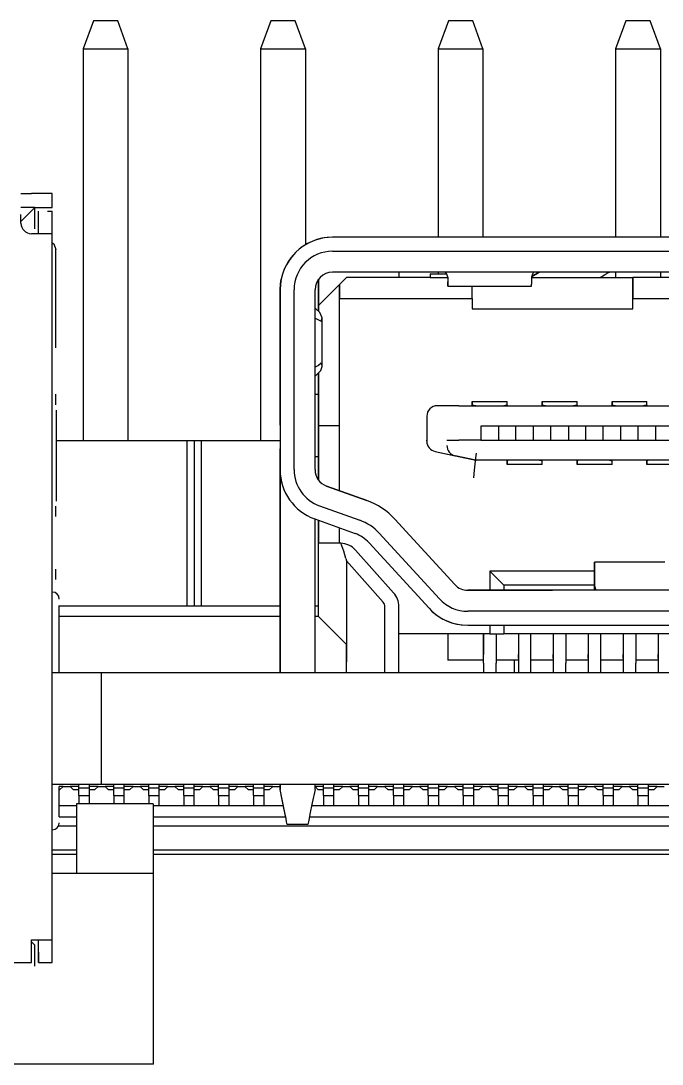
# Model space of a CAD drawing. Header units: millimetres. Extents: x 2 to 1109, y 2 to 430.
# Drawn here: x 108.17 to 117.34, y 390.78 to 405.7 of the extents above; entities that cross this region are included whole.
import ezdxf

# ---------------------------------------------------------------- set-up
doc = ezdxf.new("R2010")
doc.units = ezdxf.units.MM
doc.header["$LTSCALE"] = 0.5
doc.layers.add('几何体', color=7, linetype='Continuous')

msp = doc.modelspace()

# ---------------------------------------------------------------- linework, layer by layer
at = {"layer": '几何体'}
for p, q in [((109.203, 405.701), (109.057, 405.301)), ((109.552, 405.701), (109.203, 405.701)), ((109.697, 405.301), (109.552, 405.701)), ((111.743, 405.701), (111.597, 405.301)), ((112.092, 405.701), (111.743, 405.701)), ((112.237, 405.301), (112.092, 405.701)), ((114.283, 405.701), (114.137, 405.301)), ((114.632, 405.701), (114.283, 405.701)), ((114.777, 405.301), (114.632, 405.701)), ((116.823, 405.701), (116.677, 405.301)), ((117.172, 405.701), (116.823, 405.701)), ((117.317, 405.301), (117.172, 405.701)), ((109.057, 405.301), (109.697, 405.301)), ((109.057, 405.301), (109.057, 399.701)), ((109.697, 405.301), (109.697, 399.701)), ((111.597, 405.301), (112.237, 405.301)), ((111.597, 405.301), (111.597, 399.701)), ((112.237, 405.301), (112.237, 402.499)), ((114.137, 405.301), (114.777, 405.301)), ((114.137, 405.301), (114.137, 402.606)), ((114.777, 405.301), (114.777, 402.606)), ((116.677, 405.301), (117.317, 405.301)), ((116.677, 405.301), (116.677, 402.606)), ((117.317, 405.301), (117.317, 402.606)), ((108.166, 403.231), (108.316, 403.231)), ((108.466, 403.231), (108.316, 403.231)), ((108.616, 403.231), (108.466, 403.231)), ((108.616, 403.031), (108.616, 403.231)), ((108.166, 402.831), (108.366, 403.031)), ((108.208, 403.031), (108.166, 403.031)), ((108.166, 402.806), (108.166, 402.931)), ((108.366, 403.031), (108.208, 403.031)), ((108.366, 402.726), (108.366, 403.031)), ((108.366, 403.031), (108.466, 403.031)), ((108.416, 402.831), (108.416, 402.981)), ((108.466, 403.031), (108.616, 403.031)), ((108.546, 402.981), (108.616, 402.981)), ((108.616, 402.831), (108.616, 402.981)), ((108.416, 402.806), (108.416, 402.831)), ((108.416, 402.656), (108.416, 402.806)), ((108.616, 402.806), (108.616, 402.831)), ((108.616, 402.656), (108.616, 402.806)), ((108.616, 402.656), (108.316, 402.656)), ((108.616, 392.556), (108.616, 402.656)), ((126.125, 402.606), (112.625, 402.606)), ((108.666, 401.154), (108.666, 402.432)), ((112.625, 402.406), (126.125, 402.406)), ((112.825, 402.031), (112.425, 401.631)), ((126.125, 402.106), (112.625, 402.106)), ((112.725, 401.931), (112.825, 402.031)), ((114.025, 402.031), (112.825, 402.031)), ((112.825, 402.031), (112.825, 402.031)), ((113.575, 402.106), (113.575, 402.031)), ((114.025, 402.081), (114.025, 402.031)), ((114.025, 402.081), (114.261, 402.081)), ((114.025, 402.081), (114.025, 402.031)), ((114.025, 402.081), (114.025, 402.081)), ((114.025, 402.031), (114.275, 402.031)), ((114.137, 402.106), (114.137, 402.081)), ((114.275, 402.035), (114.262, 402.08)), ((114.275, 402.035), (114.275, 401.933)), ((114.275, 402.035), (114.275, 401.968)), ((115.487, 402.08), (115.475, 402.035)), ((115.475, 402.035), (115.475, 401.933)), ((115.475, 402.031), (116.925, 402.031)), ((115.583, 402.106), (115.477, 402.045)), ((115.477, 402.045), (115.583, 402.106)), ((116.454, 402.031), (116.517, 402.068)), ((116.517, 402.068), (116.56, 402.093)), ((116.56, 402.093), (116.552, 402.106)), ((116.677, 402.106), (116.677, 402.031)), ((116.925, 402.031), (116.925, 401.731)), ((121.825, 402.031), (116.925, 402.031)), ((116.925, 401.903), (116.925, 402.031)), ((116.925, 402.031), (116.925, 402.031)), ((117.317, 402.106), (117.317, 402.031)), ((112.425, 402.006), (112.425, 401.631)), ((112.425, 401.549), (112.425, 402.006)), ((112.425, 401.631), (112.725, 401.931)), ((112.725, 401.931), (112.725, 401.731)), ((112.725, 399.911), (112.725, 401.931)), ((112.725, 401.931), (112.725, 401.931)), ((114.275, 401.906), (115.475, 401.906)), ((114.625, 401.731), (114.625, 401.906)), ((115.475, 401.906), (115.475, 401.933)), ((116.925, 401.581), (116.925, 401.903)), ((111.875, 401.856), (111.875, 399.282)), ((111.875, 401.806), (111.875, 401.606)), ((112.075, 399.282), (112.075, 401.856)), ((112.375, 399.282), (112.375, 401.856)), ((112.725, 401.731), (114.625, 401.731)), ((112.725, 399.911), (112.725, 401.731)), ((114.625, 401.731), (114.625, 401.581)), ((116.925, 401.581), (116.925, 401.731)), ((116.925, 401.731), (121.825, 401.731)), ((111.875, 401.606), (111.875, 401.599)), ((112.377, 401.592), (112.375, 401.592)), ((112.425, 401.631), (112.425, 401.631)), ((112.425, 401.631), (112.425, 401.549)), ((114.625, 401.581), (116.925, 401.581)), ((116.925, 401.581), (116.925, 401.581)), ((111.875, 400.656), (111.875, 401.506)), ((111.875, 401.451), (111.875, 401.456)), ((111.875, 401.451), (111.875, 400.744)), ((112.375, 400.744), (112.375, 401.451)), ((112.377, 401.448), (112.463, 401.406)), ((112.463, 401.406), (112.475, 401.455)), ((112.475, 400.758), (112.475, 401.455)), ((108.666, 401.025), (108.666, 401.154)), ((111.875, 400.736), (111.875, 400.744)), ((111.875, 400.356), (111.875, 400.656)), ((111.875, 400.614), (111.875, 400.606)), ((112.375, 400.621), (112.377, 400.621)), ((112.425, 400.667), (112.425, 399.911)), ((112.425, 400.356), (112.425, 400.667)), ((111.875, 400.206), (111.875, 400.406)), ((111.875, 400.406), (111.875, 400.336)), ((108.666, 400.21), (108.666, 400.36)), ((111.875, 400.356), (111.875, 400.356)), ((111.875, 400.356), (111.875, 399.466)), ((112.425, 400.356), (112.375, 400.356)), ((112.425, 400.356), (112.425, 400.356)), ((114.625, 400.256), (114.625, 400.203)), ((114.625, 400.256), (115.125, 400.256)), ((114.625, 400.196), (114.625, 400.256)), ((114.625, 400.256), (114.625, 400.256)), ((115.125, 400.203), (115.125, 400.256)), ((115.625, 400.256), (115.625, 400.203)), ((115.625, 400.256), (116.125, 400.256)), ((115.625, 400.196), (115.625, 400.256)), ((115.625, 400.256), (115.625, 400.256)), ((116.125, 400.203), (116.125, 400.256)), ((116.625, 400.256), (116.625, 400.203)), ((116.625, 400.256), (117.125, 400.256)), ((116.625, 400.196), (116.625, 400.256)), ((116.625, 400.256), (116.625, 400.256)), ((117.125, 400.203), (117.125, 400.256)), ((108.676, 398.831), (108.676, 400.131)), ((114.431, 400.196), (114.125, 400.196)), ((114.125, 400.196), (114.125, 400.196)), ((114.431, 400.196), (124.318, 400.196)), ((114.625, 400.196), (114.625, 400.203)), ((114.625, 400.196), (114.625, 400.196)), ((114.625, 400.196), (114.625, 400.196)), ((114.625, 400.196), (114.625, 400.196)), ((115.125, 400.203), (115.125, 400.196)), ((115.625, 400.196), (115.625, 400.203)), ((115.625, 400.196), (115.625, 400.196)), ((115.625, 400.196), (115.625, 400.196)), ((115.625, 400.196), (115.625, 400.196)), ((116.125, 400.203), (116.125, 400.196)), ((116.625, 400.196), (116.625, 400.203)), ((116.625, 400.196), (116.625, 400.196)), ((116.625, 400.196), (116.625, 400.196)), ((116.625, 400.196), (116.625, 400.196)), ((117.125, 400.203), (117.125, 400.196)), ((113.975, 400.046), (113.975, 399.688)), ((112.425, 399.911), (112.425, 399.911)), ((112.425, 399.911), (112.425, 399.132)), ((112.725, 399.911), (112.425, 399.911)), ((112.725, 398.981), (112.725, 399.911)), ((124, 399.906), (114.75, 399.906)), ((114.75, 399.906), (114.75, 399.706)), ((115, 399.906), (115, 399.706)), ((115.25, 399.706), (115.25, 399.906)), ((115.5, 399.706), (115.5, 399.906)), ((115.75, 399.706), (115.75, 399.906)), ((116, 399.906), (116, 399.706)), ((116.25, 399.706), (116.25, 399.906)), ((116.5, 399.706), (116.5, 399.906)), ((116.75, 399.706), (116.75, 399.906)), ((117, 399.706), (117, 399.906)), ((117.25, 399.706), (117.25, 399.906)), ((108.676, 399.701), (110.547, 399.701)), ((110.547, 397.331), (110.547, 399.701)), ((110.547, 399.701), (110.647, 399.701)), ((110.647, 399.701), (110.647, 397.331)), ((110.647, 399.701), (110.747, 399.701)), ((110.747, 399.701), (110.747, 397.331)), ((110.747, 399.701), (111.875, 399.701)), ((113.975, 399.689), (113.975, 399.706)), ((113.983, 399.706), (113.975, 399.706)), ((113.975, 399.706), (113.975, 399.706)), ((114.263, 399.706), (114.289, 399.706)), ((114.289, 399.706), (114.431, 399.706)), ((114.75, 399.706), (114.431, 399.706)), ((114.75, 399.706), (115, 399.706)), ((115, 399.706), (115.25, 399.706)), ((115.25, 399.706), (115.5, 399.706)), ((115.5, 399.706), (115.75, 399.706)), ((115.75, 399.706), (116, 399.706)), ((116, 399.706), (116.25, 399.706)), ((116.25, 399.706), (116.5, 399.706)), ((116.5, 399.706), (116.75, 399.706)), ((116.75, 399.706), (117, 399.706)), ((117, 399.706), (117.25, 399.706)), ((117.25, 399.706), (117.5, 399.706)), ((111.875, 399.581), (111.875, 399.331)), ((114.093, 399.541), (114.379, 399.48)), ((114.093, 399.541), (114.675, 399.416)), ((112.425, 399.466), (112.375, 399.466)), ((112.425, 399.132), (112.425, 399.466)), ((112.425, 399.466), (112.425, 399.466)), ((114.675, 399.416), (114.379, 399.48)), ((124.075, 399.416), (114.675, 399.416)), ((114.675, 399.416), (114.675, 399.416)), ((114.675, 399.416), (114.675, 399.416)), ((115.125, 399.413), (115.125, 399.416)), ((115.125, 399.356), (115.125, 399.416)), ((115.125, 399.416), (115.125, 399.416)), ((115.125, 399.416), (115.125, 399.416)), ((115.125, 399.413), (115.125, 399.356)), ((115.625, 399.356), (115.125, 399.356)), ((115.125, 399.356), (115.125, 399.356)), ((115.625, 399.416), (115.625, 399.413)), ((115.625, 399.356), (115.625, 399.413)), ((116.125, 399.413), (116.125, 399.416)), ((116.125, 399.356), (116.125, 399.416)), ((116.125, 399.416), (116.125, 399.416)), ((116.125, 399.416), (116.125, 399.416)), ((116.125, 399.413), (116.125, 399.356)), ((116.625, 399.356), (116.125, 399.356)), ((116.125, 399.356), (116.125, 399.356)), ((116.625, 399.416), (116.625, 399.413)), ((116.625, 399.356), (116.625, 399.413)), ((117.125, 399.413), (117.125, 399.416)), ((117.125, 399.356), (117.125, 399.416)), ((117.125, 399.416), (117.125, 399.416)), ((117.125, 399.416), (117.125, 399.416)), ((117.125, 399.413), (117.125, 399.356)), ((117.625, 399.356), (117.125, 399.356)), ((117.125, 399.356), (117.125, 399.356)), ((111.875, 399.282), (111.875, 399.331)), ((111.875, 399.331), (111.875, 398.362)), ((111.875, 396.381), (111.875, 399.331)), ((111.875, 399.331), (111.875, 399.282)), ((111.875, 399.282), (111.875, 399.331)), ((111.875, 399.331), (111.875, 397.556)), ((111.875, 396.381), (111.875, 399.196)), ((112.54, 399.047), (113.117, 398.84)), ((113.117, 398.84), (112.54, 399.047)), ((108.666, 398.61), (108.666, 398.76)), ((112.439, 398.765), (113.016, 398.557)), ((112.371, 398.576), (112.948, 398.369)), ((112.371, 398.576), (112.948, 398.369)), ((112.375, 398.362), (112.375, 398.575)), ((112.425, 398.557), (112.425, 398.231)), ((112.425, 397.831), (112.425, 398.557)), ((112.725, 398.231), (112.725, 398.45)), ((113.516, 398.574), (114.375, 397.637)), ((112.375, 397.669), (112.375, 398.362)), ((114.154, 397.435), (113.295, 398.372)), ((112.425, 397.181), (112.425, 398.231)), ((112.496, 398.231), (112.425, 398.231)), ((112.73, 398.231), (112.496, 398.231)), ((114.007, 397.3), (113.148, 398.236)), ((113.148, 398.236), (114.007, 397.3)), ((112.818, 398.009), (112.825, 397.976)), ((113.498, 397.522), (112.954, 398.131)), ((108.666, 397.71), (108.666, 397.86)), ((112.825, 397.976), (112.825, 396.781)), ((112.825, 397.976), (113.349, 397.388)), ((117.383, 397.96), (116.375, 397.96)), ((116.375, 397.894), (116.375, 397.877)), ((116.375, 397.877), (116.375, 397.74)), ((112.425, 397.381), (112.425, 397.831)), ((116.375, 397.831), (114.875, 397.831)), ((114.875, 397.831), (114.875, 397.556)), ((114.875, 397.831), (115.075, 397.631)), ((116.375, 397.74), (116.375, 397.618)), ((111.875, 397.669), (111.875, 396.976)), ((119.375, 397.556), (114.56, 397.556)), ((114.562, 397.556), (115.775, 397.556)), ((115.075, 397.631), (115.075, 397.556)), ((116.375, 397.631), (115.075, 397.631)), ((116.375, 397.618), (116.392, 397.556)), ((116.375, 397.556), (116.375, 397.618)), ((108.716, 397.231), (108.716, 397.341)), ((111.875, 397.331), (108.716, 397.331)), ((108.716, 397.231), (108.716, 397.331)), ((112.425, 397.331), (112.375, 397.331)), ((112.425, 397.181), (112.425, 397.381)), ((113.375, 396.381), (113.375, 397.322)), ((113.575, 396.381), (113.575, 397.322)), ((119.375, 397.256), (114.56, 397.256)), ((108.716, 396.381), (108.716, 397.231)), ((108.716, 396.381), (108.716, 397.231)), ((111.875, 397.181), (108.716, 397.181)), ((112.425, 397.181), (112.375, 397.181)), ((112.496, 397.11), (112.425, 397.181)), ((112.425, 397.181), (112.825, 396.781)), ((112.425, 397.181), (112.425, 397.181)), ((112.825, 396.781), (112.496, 397.11)), ((111.875, 397.056), (111.875, 397.056)), ((111.875, 396.976), (111.875, 396.381)), ((112.375, 396.381), (112.375, 396.976)), ((114.56, 397.056), (119.375, 397.056)), ((114.875, 397.056), (114.875, 396.931)), ((115.075, 397.056), (115.075, 396.931)), ((114.875, 396.931), (113.575, 396.931)), ((114.275, 396.931), (114.275, 396.556)), ((114.275, 396.931), (114.275, 396.636)), ((114.785, 396.516), (114.785, 396.931)), ((114.785, 396.931), (114.785, 396.636)), ((114.875, 396.931), (115.075, 396.931)), ((114.965, 396.931), (114.965, 396.516)), ((123.675, 396.931), (115.075, 396.931)), ((115.285, 396.931), (115.285, 396.516)), ((115.285, 396.931), (115.285, 396.636)), ((115.465, 396.516), (115.465, 396.931)), ((115.785, 396.931), (115.785, 396.516)), ((115.785, 396.931), (115.785, 396.636)), ((115.965, 396.931), (115.965, 396.516)), ((116.285, 396.931), (116.285, 396.516)), ((116.285, 396.931), (116.285, 396.636)), ((116.465, 396.516), (116.465, 396.931)), ((116.785, 396.931), (116.785, 396.516)), ((116.785, 396.931), (116.785, 396.636)), ((116.965, 396.931), (116.965, 396.516)), ((117.285, 396.931), (117.285, 396.516)), ((117.285, 396.931), (117.285, 396.636)), ((112.825, 396.781), (112.825, 396.781)), ((112.825, 396.381), (112.825, 396.781)), ((112.825, 396.781), (112.825, 396.531)), ((108.616, 396.381), (108.616, 396.531)), ((111.875, 396.556), (111.875, 396.381)), ((112.825, 396.381), (112.825, 396.531)), ((112.825, 396.531), (112.825, 396.531)), ((114.275, 396.636), (114.275, 396.556)), ((114.275, 396.556), (114.275, 396.556)), ((114.785, 396.556), (114.275, 396.556)), ((114.785, 396.586), (114.785, 396.636)), ((114.785, 396.516), (114.785, 396.381)), ((115.285, 396.556), (114.965, 396.556)), ((114.965, 396.381), (114.965, 396.516)), ((115.227, 396.556), (115.227, 396.381)), ((115.285, 396.586), (115.285, 396.636)), ((115.285, 396.516), (115.285, 396.381)), ((115.785, 396.556), (115.465, 396.556)), ((115.465, 396.381), (115.465, 396.516)), ((115.785, 396.586), (115.785, 396.636)), ((115.785, 396.516), (115.785, 396.381)), ((116.285, 396.556), (115.965, 396.556)), ((115.965, 396.381), (115.965, 396.516)), ((116.285, 396.586), (116.285, 396.636)), ((116.285, 396.516), (116.285, 396.381)), ((116.785, 396.556), (116.465, 396.556)), ((116.465, 396.381), (116.465, 396.516)), ((116.785, 396.586), (116.785, 396.636)), ((116.785, 396.516), (116.785, 396.381)), ((117.285, 396.556), (116.965, 396.556)), ((116.965, 396.381), (116.965, 396.516)), ((117.285, 396.586), (117.285, 396.636)), ((117.285, 396.516), (117.285, 396.381)), ((108.616, 396.381), (109.316, 396.381)), ((109.316, 396.381), (109.316, 394.781)), ((109.316, 396.381), (163.15, 396.381)), ((108.616, 394.781), (109.316, 394.781)), ((108.616, 394.431), (108.616, 394.751)), ((108.716, 394.431), (108.716, 394.751)), ((108.716, 394.431), (108.716, 394.751)), ((108.771, 394.751), (108.716, 394.751)), ((108.771, 394.751), (108.721, 394.701)), ((108.771, 394.751), (108.871, 394.751)), ((108.921, 394.701), (108.871, 394.751)), ((108.996, 394.751), (108.871, 394.751)), ((108.996, 394.731), (108.996, 394.781)), ((108.996, 394.731), (109.146, 394.731)), ((108.996, 394.671), (108.996, 394.731)), ((109.146, 394.731), (109.146, 394.781)), ((109.271, 394.751), (109.146, 394.751)), ((109.146, 394.671), (109.146, 394.731)), ((109.271, 394.751), (109.221, 394.701)), ((109.271, 394.751), (109.371, 394.751)), ((109.316, 394.781), (163.15, 394.781)), ((109.421, 394.701), (109.371, 394.751)), ((109.496, 394.751), (109.371, 394.751)), ((109.496, 394.731), (109.496, 394.781)), ((109.496, 394.731), (109.646, 394.731)), ((109.496, 394.671), (109.496, 394.731)), ((109.646, 394.731), (109.646, 394.781)), ((109.771, 394.751), (109.646, 394.751)), ((109.646, 394.671), (109.646, 394.731)), ((109.771, 394.751), (109.721, 394.701)), ((109.771, 394.751), (109.871, 394.751)), ((109.921, 394.701), (109.871, 394.751)), ((109.996, 394.751), (109.871, 394.751)), ((109.996, 394.731), (109.996, 394.781)), ((109.996, 394.731), (110.146, 394.731)), ((109.996, 394.671), (109.996, 394.731)), ((110.146, 394.731), (110.146, 394.781)), ((110.271, 394.751), (110.146, 394.751)), ((110.146, 394.671), (110.146, 394.731)), ((110.271, 394.751), (110.221, 394.701)), ((110.271, 394.751), (110.371, 394.751)), ((110.421, 394.701), (110.371, 394.751)), ((110.496, 394.751), (110.371, 394.751)), ((110.496, 394.731), (110.496, 394.781)), ((110.496, 394.731), (110.646, 394.731)), ((110.496, 394.671), (110.496, 394.731)), ((110.646, 394.731), (110.646, 394.781)), ((110.771, 394.751), (110.646, 394.751)), ((110.646, 394.671), (110.646, 394.731)), ((110.771, 394.751), (110.721, 394.701)), ((110.771, 394.751), (110.871, 394.751)), ((110.921, 394.701), (110.871, 394.751)), ((110.996, 394.751), (110.871, 394.751)), ((110.996, 394.731), (110.996, 394.781)), ((110.996, 394.731), (111.146, 394.731)), ((110.996, 394.671), (110.996, 394.731)), ((111.146, 394.731), (111.146, 394.781)), ((111.271, 394.751), (111.146, 394.751)), ((111.146, 394.671), (111.146, 394.731)), ((111.271, 394.751), (111.221, 394.701)), ((111.271, 394.751), (111.371, 394.751)), ((111.421, 394.701), (111.371, 394.751)), ((111.496, 394.751), (111.371, 394.751)), ((111.496, 394.731), (111.496, 394.781)), ((111.496, 394.731), (111.646, 394.731)), ((111.496, 394.671), (111.496, 394.731)), ((111.646, 394.731), (111.646, 394.781)), ((111.771, 394.751), (111.646, 394.751)), ((111.646, 394.671), (111.646, 394.731)), ((111.771, 394.751), (111.721, 394.701)), ((111.771, 394.751), (111.871, 394.751)), ((111.875, 394.748), (111.871, 394.751)), ((111.875, 394.751), (111.871, 394.751)), ((111.875, 394.781), (111.875, 394.706)), ((111.875, 394.706), (111.875, 394.781)), ((111.875, 394.781), (111.875, 394.706)), ((111.875, 394.706), (111.875, 394.781)), ((112.375, 394.706), (112.375, 394.781)), ((112.496, 394.751), (112.375, 394.751)), ((112.421, 394.701), (112.375, 394.748)), ((112.496, 394.731), (112.496, 394.781)), ((112.496, 394.731), (112.646, 394.731)), ((112.496, 394.671), (112.496, 394.731)), ((112.646, 394.731), (112.646, 394.781)), ((112.771, 394.751), (112.646, 394.751)), ((112.646, 394.671), (112.646, 394.731)), ((112.771, 394.751), (112.721, 394.701)), ((112.771, 394.751), (112.871, 394.751)), ((112.921, 394.701), (112.871, 394.751)), ((112.996, 394.751), (112.871, 394.751)), ((112.996, 394.731), (112.996, 394.781)), ((112.996, 394.731), (113.146, 394.731)), ((112.996, 394.671), (112.996, 394.731)), ((113.146, 394.731), (113.146, 394.781)), ((113.271, 394.751), (113.146, 394.751)), ((113.146, 394.671), (113.146, 394.731)), ((113.271, 394.751), (113.221, 394.701)), ((113.271, 394.751), (113.371, 394.751)), ((113.421, 394.701), (113.371, 394.751)), ((113.496, 394.751), (113.371, 394.751)), ((113.496, 394.731), (113.496, 394.781)), ((113.496, 394.731), (113.646, 394.731)), ((113.496, 394.671), (113.496, 394.731)), ((113.646, 394.731), (113.646, 394.781)), ((113.771, 394.751), (113.646, 394.751)), ((113.646, 394.671), (113.646, 394.731)), ((113.771, 394.751), (113.721, 394.701)), ((113.771, 394.751), (113.871, 394.751)), ((113.921, 394.701), (113.871, 394.751)), ((113.996, 394.751), (113.871, 394.751)), ((113.996, 394.731), (113.996, 394.781)), ((113.996, 394.731), (114.146, 394.731)), ((113.996, 394.671), (113.996, 394.731)), ((114.146, 394.731), (114.146, 394.781)), ((114.271, 394.751), (114.146, 394.751)), ((114.146, 394.671), (114.146, 394.731)), ((114.271, 394.751), (114.221, 394.701)), ((114.271, 394.751), (114.371, 394.751)), ((114.421, 394.701), (114.371, 394.751)), ((114.496, 394.751), (114.371, 394.751)), ((114.496, 394.731), (114.496, 394.781)), ((114.496, 394.731), (114.646, 394.731)), ((114.496, 394.671), (114.496, 394.731)), ((114.646, 394.731), (114.646, 394.781)), ((114.771, 394.751), (114.646, 394.751)), ((114.646, 394.671), (114.646, 394.731)), ((114.771, 394.751), (114.721, 394.701)), ((114.771, 394.751), (114.871, 394.751)), ((114.921, 394.701), (114.871, 394.751)), ((114.996, 394.751), (114.871, 394.751)), ((114.996, 394.731), (114.996, 394.781)), ((114.996, 394.731), (115.146, 394.731)), ((114.996, 394.671), (114.996, 394.731)), ((115.146, 394.731), (115.146, 394.781)), ((115.271, 394.751), (115.146, 394.751)), ((115.146, 394.671), (115.146, 394.731)), ((115.271, 394.751), (115.221, 394.701)), ((115.271, 394.751), (115.371, 394.751)), ((115.421, 394.701), (115.371, 394.751)), ((115.496, 394.751), (115.371, 394.751)), ((115.496, 394.731), (115.496, 394.781)), ((115.496, 394.731), (115.646, 394.731)), ((115.496, 394.671), (115.496, 394.731)), ((115.646, 394.731), (115.646, 394.781)), ((115.771, 394.751), (115.646, 394.751)), ((115.646, 394.671), (115.646, 394.731)), ((115.771, 394.751), (115.721, 394.701)), ((115.771, 394.751), (115.871, 394.751)), ((115.921, 394.701), (115.871, 394.751)), ((115.996, 394.751), (115.871, 394.751)), ((115.996, 394.731), (115.996, 394.781)), ((115.996, 394.731), (116.146, 394.731)), ((115.996, 394.671), (115.996, 394.731)), ((116.146, 394.731), (116.146, 394.781)), ((116.271, 394.751), (116.146, 394.751)), ((116.146, 394.671), (116.146, 394.731)), ((116.271, 394.751), (116.221, 394.701)), ((116.271, 394.751), (116.371, 394.751)), ((116.421, 394.701), (116.371, 394.751)), ((116.496, 394.751), (116.371, 394.751)), ((116.496, 394.731), (116.496, 394.781)), ((116.496, 394.731), (116.646, 394.731)), ((116.496, 394.671), (116.496, 394.731)), ((116.646, 394.731), (116.646, 394.781)), ((116.771, 394.751), (116.646, 394.751)), ((116.646, 394.671), (116.646, 394.731)), ((116.771, 394.751), (116.721, 394.701)), ((116.771, 394.751), (116.871, 394.751)), ((116.921, 394.701), (116.871, 394.751)), ((116.996, 394.751), (116.871, 394.751)), ((116.996, 394.731), (116.996, 394.781)), ((116.996, 394.731), (117.146, 394.731)), ((116.996, 394.671), (116.996, 394.731)), ((117.146, 394.731), (117.146, 394.781)), ((117.271, 394.751), (117.146, 394.751)), ((117.146, 394.671), (117.146, 394.731)), ((117.271, 394.751), (117.221, 394.701)), ((117.271, 394.751), (117.371, 394.751)), ((108.996, 394.701), (108.921, 394.701)), ((108.996, 394.621), (108.996, 394.671)), ((108.996, 394.621), (109.146, 394.621)), ((108.996, 394.621), (108.996, 394.504)), ((109.221, 394.701), (109.146, 394.701)), ((109.146, 394.621), (109.146, 394.671)), ((109.146, 394.504), (109.146, 394.621)), ((109.496, 394.701), (109.421, 394.701)), ((109.496, 394.621), (109.496, 394.671)), ((109.496, 394.621), (109.646, 394.621)), ((109.496, 394.621), (109.496, 394.504)), ((109.721, 394.701), (109.646, 394.701)), ((109.646, 394.621), (109.646, 394.671)), ((109.646, 394.504), (109.646, 394.621)), ((109.996, 394.701), (109.921, 394.701)), ((109.996, 394.621), (109.996, 394.671)), ((109.996, 394.621), (110.146, 394.621)), ((109.996, 394.621), (109.996, 394.504)), ((110.221, 394.701), (110.146, 394.701)), ((110.146, 394.621), (110.146, 394.671)), ((110.146, 394.471), (110.146, 394.621)), ((110.496, 394.701), (110.421, 394.701)), ((110.496, 394.621), (110.496, 394.671)), ((110.496, 394.621), (110.646, 394.621)), ((110.496, 394.621), (110.496, 394.471)), ((110.721, 394.701), (110.646, 394.701)), ((110.646, 394.621), (110.646, 394.671)), ((110.646, 394.471), (110.646, 394.621)), ((110.996, 394.701), (110.921, 394.701)), ((110.996, 394.621), (110.996, 394.671)), ((110.996, 394.621), (111.146, 394.621)), ((110.996, 394.621), (110.996, 394.471)), ((111.221, 394.701), (111.146, 394.701)), ((111.146, 394.621), (111.146, 394.671)), ((111.146, 394.471), (111.146, 394.621)), ((111.496, 394.701), (111.421, 394.701)), ((111.496, 394.621), (111.496, 394.671)), ((111.496, 394.621), (111.646, 394.621)), ((111.496, 394.621), (111.496, 394.471)), ((111.721, 394.701), (111.646, 394.701)), ((111.646, 394.621), (111.646, 394.671)), ((111.646, 394.471), (111.646, 394.621)), ((111.875, 394.706), (111.875, 394.706)), ((112.496, 394.701), (112.421, 394.701)), ((112.496, 394.621), (112.496, 394.671)), ((112.496, 394.621), (112.646, 394.621)), ((112.496, 394.621), (112.496, 394.471)), ((112.721, 394.701), (112.646, 394.701)), ((112.646, 394.621), (112.646, 394.671)), ((112.646, 394.471), (112.646, 394.621)), ((112.996, 394.701), (112.921, 394.701)), ((112.996, 394.621), (112.996, 394.671)), ((112.996, 394.621), (113.146, 394.621)), ((112.996, 394.621), (112.996, 394.471)), ((113.221, 394.701), (113.146, 394.701)), ((113.146, 394.621), (113.146, 394.671)), ((113.146, 394.471), (113.146, 394.621)), ((113.496, 394.701), (113.421, 394.701)), ((113.496, 394.621), (113.496, 394.671)), ((113.496, 394.621), (113.646, 394.621)), ((113.496, 394.621), (113.496, 394.471)), ((113.721, 394.701), (113.646, 394.701)), ((113.646, 394.621), (113.646, 394.671)), ((113.646, 394.471), (113.646, 394.621)), ((113.996, 394.701), (113.921, 394.701)), ((113.996, 394.621), (113.996, 394.671)), ((113.996, 394.621), (114.146, 394.621)), ((113.996, 394.621), (113.996, 394.471)), ((114.221, 394.701), (114.146, 394.701)), ((114.146, 394.621), (114.146, 394.671)), ((114.146, 394.471), (114.146, 394.621)), ((114.496, 394.701), (114.421, 394.701)), ((114.496, 394.621), (114.496, 394.671)), ((114.496, 394.621), (114.646, 394.621)), ((114.496, 394.621), (114.496, 394.471)), ((114.721, 394.701), (114.646, 394.701)), ((114.646, 394.621), (114.646, 394.671)), ((114.646, 394.471), (114.646, 394.621)), ((114.996, 394.701), (114.921, 394.701)), ((114.996, 394.621), (114.996, 394.671)), ((114.996, 394.621), (115.146, 394.621)), ((114.996, 394.621), (114.996, 394.471)), ((115.221, 394.701), (115.146, 394.701)), ((115.146, 394.621), (115.146, 394.671)), ((115.146, 394.471), (115.146, 394.621)), ((115.496, 394.701), (115.421, 394.701)), ((115.496, 394.621), (115.496, 394.671)), ((115.496, 394.621), (115.646, 394.621)), ((115.496, 394.621), (115.496, 394.471)), ((115.721, 394.701), (115.646, 394.701)), ((115.646, 394.621), (115.646, 394.671)), ((115.646, 394.471), (115.646, 394.621)), ((115.996, 394.701), (115.921, 394.701)), ((115.996, 394.621), (115.996, 394.671)), ((115.996, 394.621), (116.146, 394.621)), ((115.996, 394.621), (115.996, 394.471)), ((116.221, 394.701), (116.146, 394.701)), ((116.146, 394.621), (116.146, 394.671)), ((116.146, 394.471), (116.146, 394.621)), ((116.496, 394.701), (116.421, 394.701)), ((116.496, 394.621), (116.496, 394.671)), ((116.496, 394.621), (116.646, 394.621)), ((116.496, 394.621), (116.496, 394.471)), ((116.721, 394.701), (116.646, 394.701)), ((116.646, 394.621), (116.646, 394.671)), ((116.646, 394.471), (116.646, 394.621)), ((116.996, 394.701), (116.921, 394.701)), ((116.996, 394.621), (116.996, 394.671)), ((116.996, 394.621), (117.146, 394.621)), ((116.996, 394.621), (116.996, 394.471)), ((117.221, 394.701), (117.146, 394.701)), ((117.146, 394.621), (117.146, 394.671)), ((117.146, 394.471), (117.146, 394.621)), ((108.96, 394.471), (108.716, 394.471)), ((108.716, 394.317), (108.716, 394.431)), ((108.716, 394.331), (108.716, 394.431)), ((108.96, 394.504), (108.96, 393.504)), ((110.06, 394.504), (108.96, 394.504)), ((110.06, 394.504), (110.06, 393.504)), ((111.922, 394.471), (110.06, 394.471)), ((122.591, 394.471), (112.327, 394.471)), ((108.96, 394.311), (108.716, 394.311)), ((111.955, 394.311), (110.06, 394.311)), ((122.591, 394.311), (112.294, 394.311)), ((108.96, 394.181), (108.702, 394.181)), ((122.591, 394.181), (110.06, 394.181)), ((112.272, 394.206), (111.977, 394.206)), ((111.977, 394.206), (111.977, 394.206)), ((108.96, 393.841), (108.616, 393.841)), ((122.541, 393.841), (110.06, 393.841)), ((108.616, 393.781), (108.96, 393.781)), ((110.06, 393.781), (122.621, 393.781)), ((110.06, 393.504), (108.616, 393.504)), ((110.06, 393.504), (110.06, 390.778)), ((108.316, 392.531), (108.316, 392.556)), ((108.316, 392.556), (108.616, 392.556)), ((108.316, 392.231), (108.316, 392.531)), ((108.366, 392.481), (108.324, 392.523)), ((108.366, 392.181), (108.366, 392.481)), ((108.416, 392.406), (108.416, 392.556)), ((108.616, 392.406), (108.616, 392.556)), ((108.416, 392.381), (108.416, 392.406)), ((108.416, 392.231), (108.416, 392.381)), ((108.416, 392.381), (108.416, 392.231)), ((108.616, 392.381), (108.616, 392.406)), ((108.616, 392.231), (108.616, 392.381)), ((92.716, 392.231), (108.316, 392.231)), ((108.416, 392.231), (108.616, 392.231)), ((110.063, 390.778), (94.963, 390.778))]:
    msp.add_line(p, q, dxfattribs=at)
at = {"layer": '几何体', "flags": 128}
for points in [[(108.616, 402.527), (108.636, 402.51), (108.666, 402.432)], [(114.262, 402.08), (114.248, 402.101), (114.237, 402.106)], [(115.512, 402.106), (115.498, 402.098), (115.487, 402.08)], [(111.875, 401.856), (111.879, 401.941), (111.89, 402.006)], [(114.275, 401.933), (114.275, 401.919), (114.275, 401.91), (114.275, 401.906), (114.275, 401.908), (114.275, 401.915), (114.275, 401.928), (114.275, 401.945), (114.275, 401.968)], [(111.875, 401.456), (111.875, 401.472), (111.875, 401.515), (111.875, 401.58), (111.875, 401.656), (111.875, 401.733), (111.875, 401.798), (111.875, 401.841), (111.875, 401.856)], [(111.875, 401.506), (111.875, 401.565), (111.875, 401.621), (111.875, 401.673), (111.875, 401.719), (111.875, 401.756), (111.875, 401.784), (111.875, 401.801), (111.875, 401.806)], [(112.475, 401.455), (112.444, 401.531), (112.377, 401.592)], [(111.875, 400.336), (111.875, 400.352), (111.875, 400.395), (111.875, 400.46), (111.875, 400.536), (111.875, 400.613), (111.875, 400.678), (111.875, 400.721), (111.875, 400.736)], [(112.463, 400.806), (112.425, 400.774), (112.377, 400.748)], [(112.377, 400.621), (112.456, 400.698), (112.475, 400.758)], [(112.475, 400.758), (112.471, 400.785), (112.463, 400.806)], [(111.875, 400.606), (111.875, 400.591), (111.875, 400.548), (111.875, 400.483), (111.875, 400.406), (111.875, 400.33), (111.875, 400.265), (111.875, 400.222), (111.875, 400.206)], [(111.875, 400.356), (111.875, 400.345), (111.875, 400.319), (111.875, 400.278), (111.875, 400.223), (111.875, 400.158), (111.875, 400.083), (111.875, 400.003), (111.875, 399.919)], [(111.875, 399.919), (111.875, 400.004), (111.875, 400.086), (111.875, 400.161), (111.875, 400.228), (111.875, 400.282), (111.875, 400.323), (111.875, 400.348), (111.875, 400.356)], [(112.425, 399.911), (112.425, 399.998), (112.425, 400.082), (112.425, 400.159), (112.425, 400.226), (112.425, 400.281), (112.425, 400.323), (112.425, 400.348), (112.425, 400.356)], [(114.674, 400.196), (114.647, 400.201), (114.625, 400.203)], [(115.125, 400.203), (115.096, 400.201), (115.075, 400.196)], [(115.674, 400.196), (115.647, 400.201), (115.625, 400.203)], [(116.125, 400.203), (116.096, 400.201), (116.075, 400.196)], [(116.674, 400.196), (116.647, 400.201), (116.625, 400.203)], [(117.125, 400.203), (117.096, 400.201), (117.075, 400.196)], [(112.425, 399.466), (112.425, 399.475), (112.425, 399.5), (112.425, 399.541), (112.425, 399.597), (112.425, 399.664), (112.425, 399.741), (112.425, 399.825), (112.425, 399.911)], [(111.875, 399.331), (111.875, 399.427), (111.875, 399.508), (111.875, 399.562), (111.875, 399.581), (111.875, 399.562), (111.875, 399.508), (111.875, 399.427), (111.875, 399.331)], [(111.875, 399.331), (111.875, 399.38), (111.875, 399.427), (111.875, 399.47), (111.875, 399.508), (111.875, 399.539), (111.875, 399.562), (111.875, 399.577), (111.875, 399.581)], [(111.875, 399.331), (111.875, 399.427), (111.875, 399.508), (111.875, 399.562), (111.875, 399.581), (111.875, 399.562), (111.875, 399.508), (111.875, 399.427), (111.875, 399.331)], [(114.675, 399.416), (114.676, 399.426), (114.678, 399.453), (114.682, 399.482), (114.685, 399.516)], [(111.875, 399.196), (111.875, 399.238), (111.875, 399.279), (111.875, 399.319), (111.875, 399.356), (111.875, 399.39), (111.875, 399.42), (111.875, 399.445), (111.875, 399.466)], [(114.648, 399.166), (114.659, 399.273), (114.668, 399.359), (114.673, 399.402), (114.675, 399.416)], [(115.16, 399.416), (115.14, 399.414), (115.125, 399.413)], [(115.589, 399.416), (115.609, 399.414), (115.625, 399.413)], [(116.16, 399.416), (116.14, 399.414), (116.125, 399.413)], [(116.589, 399.416), (116.609, 399.414), (116.625, 399.413)], [(117.16, 399.416), (117.14, 399.414), (117.125, 399.413)], [(111.875, 398.362), (111.875, 398.258), (111.875, 398.155), (111.875, 398.056), (111.875, 397.962), (111.875, 397.875), (111.875, 397.796), (111.875, 397.727), (111.875, 397.669)], [(112.745, 398.231), (112.737, 398.231), (112.73, 398.231)], [(112.818, 398.009), (112.787, 398.117), (112.745, 398.231)], [(116.375, 397.611), (116.375, 397.715), (116.375, 397.804), (116.375, 397.876), (116.375, 397.927), (116.375, 397.955), (116.375, 397.958), (116.375, 397.938), (116.375, 397.894)], [(111.875, 397.556), (111.875, 397.459), (111.875, 397.365), (111.875, 397.279), (111.875, 397.203), (111.875, 397.141), (111.875, 397.094), (111.875, 397.066), (111.875, 397.056)], [(112.375, 396.976), (112.375, 397.081), (112.375, 397.183), (112.375, 397.283), (112.375, 397.376), (112.375, 397.463), (112.375, 397.542), (112.375, 397.611), (112.375, 397.669)], [(111.875, 397.056), (111.875, 397.047), (111.875, 397.018), (111.875, 396.972), (111.875, 396.91), (111.875, 396.834), (111.875, 396.748), (111.875, 396.654), (111.875, 396.556)], [(114.345, 397.088), (114.465, 397.062), (114.56, 397.056)], [(111.977, 394.206), (111.969, 394.245), (111.96, 394.29), (111.947, 394.353), (111.913, 394.516), (111.875, 394.706)], [(111.977, 394.206), (111.969, 394.242), (111.96, 394.287), (111.947, 394.35), (111.919, 394.485), (111.899, 394.585), (111.875, 394.706)], [(112.375, 394.706), (112.336, 394.516), (112.302, 394.352), (112.29, 394.29), (112.28, 394.243), (112.272, 394.206)], [(108.616, 393.432), (108.616, 393.508), (108.616, 393.724), (108.616, 394.049), (108.616, 394.431)]]:
    msp.add_lwpolyline(points, dxfattribs=at)
at = {"layer": '几何体'}
for centre, radius, start, end in [((108.321, 402.811), 0.155, 181.7729, 268.2391), ((112.625, 401.856), 0.75, 90, 180), ((112.625, 401.856), 0.75, 90, 160.5288), ((112.625, 401.856), 0.55, 90, 180), ((112.625, 401.856), 0.25, 90, 180), ((116.61, 402.006), 0.1, 89.9992, 120.0008), ((112.623, 401.856), 0.749, 168.4532, 180.0081), ((114.125, 400.046), 0.15, 90, 180), ((114.125, 400.046), 0.15, 90, 180), ((114.125, 399.688), 0.15, 179.6706, 257.8874), ((114.125, 399.688), 0.15, 180, 257.9052), ((114.411, 399.624), 0.148, 178.7519, 257.4266), ((112.625, 399.282), 0.75, 180, 250.2529), ((112.625, 399.282), 0.75, 180, 250.2531), ((112.625, 399.282), 0.55, 180, 250.2532), ((112.625, 399.282), 0.25, 180, 250.253), ((112.779, 397.899), 1, 42.5105, 70.2531), ((112.779, 397.899), 0.7, 42.5105, 70.2531), ((112.779, 397.899), 0.5, 42.5105, 70.2529), ((112.779, 397.899), 0.5, 42.5109, 70.2527), ((112.73, 397.931), 0.3, 41.7639, 87.2665), ((114.56, 397.806), 0.25, 222.5104, 270), ((108.616, 397.431), 0.1, 0, 90), ((113.275, 397.322), 0.3, 0, 41.7639), ((114.56, 397.806), 0.55, 222.5104, 270), ((113.275, 397.322), 0.1, 0, 41.7639), ((114.56, 397.806), 0.75, 222.5104, 270), ((114.56, 397.806), 0.75, 222.5104, 253.3435), ((108.616, 394.231), 0.1, 270, 0)]:
    msp.add_arc(centre, radius, start, end, dxfattribs=at)

doc.saveas('drawing.dxf')
